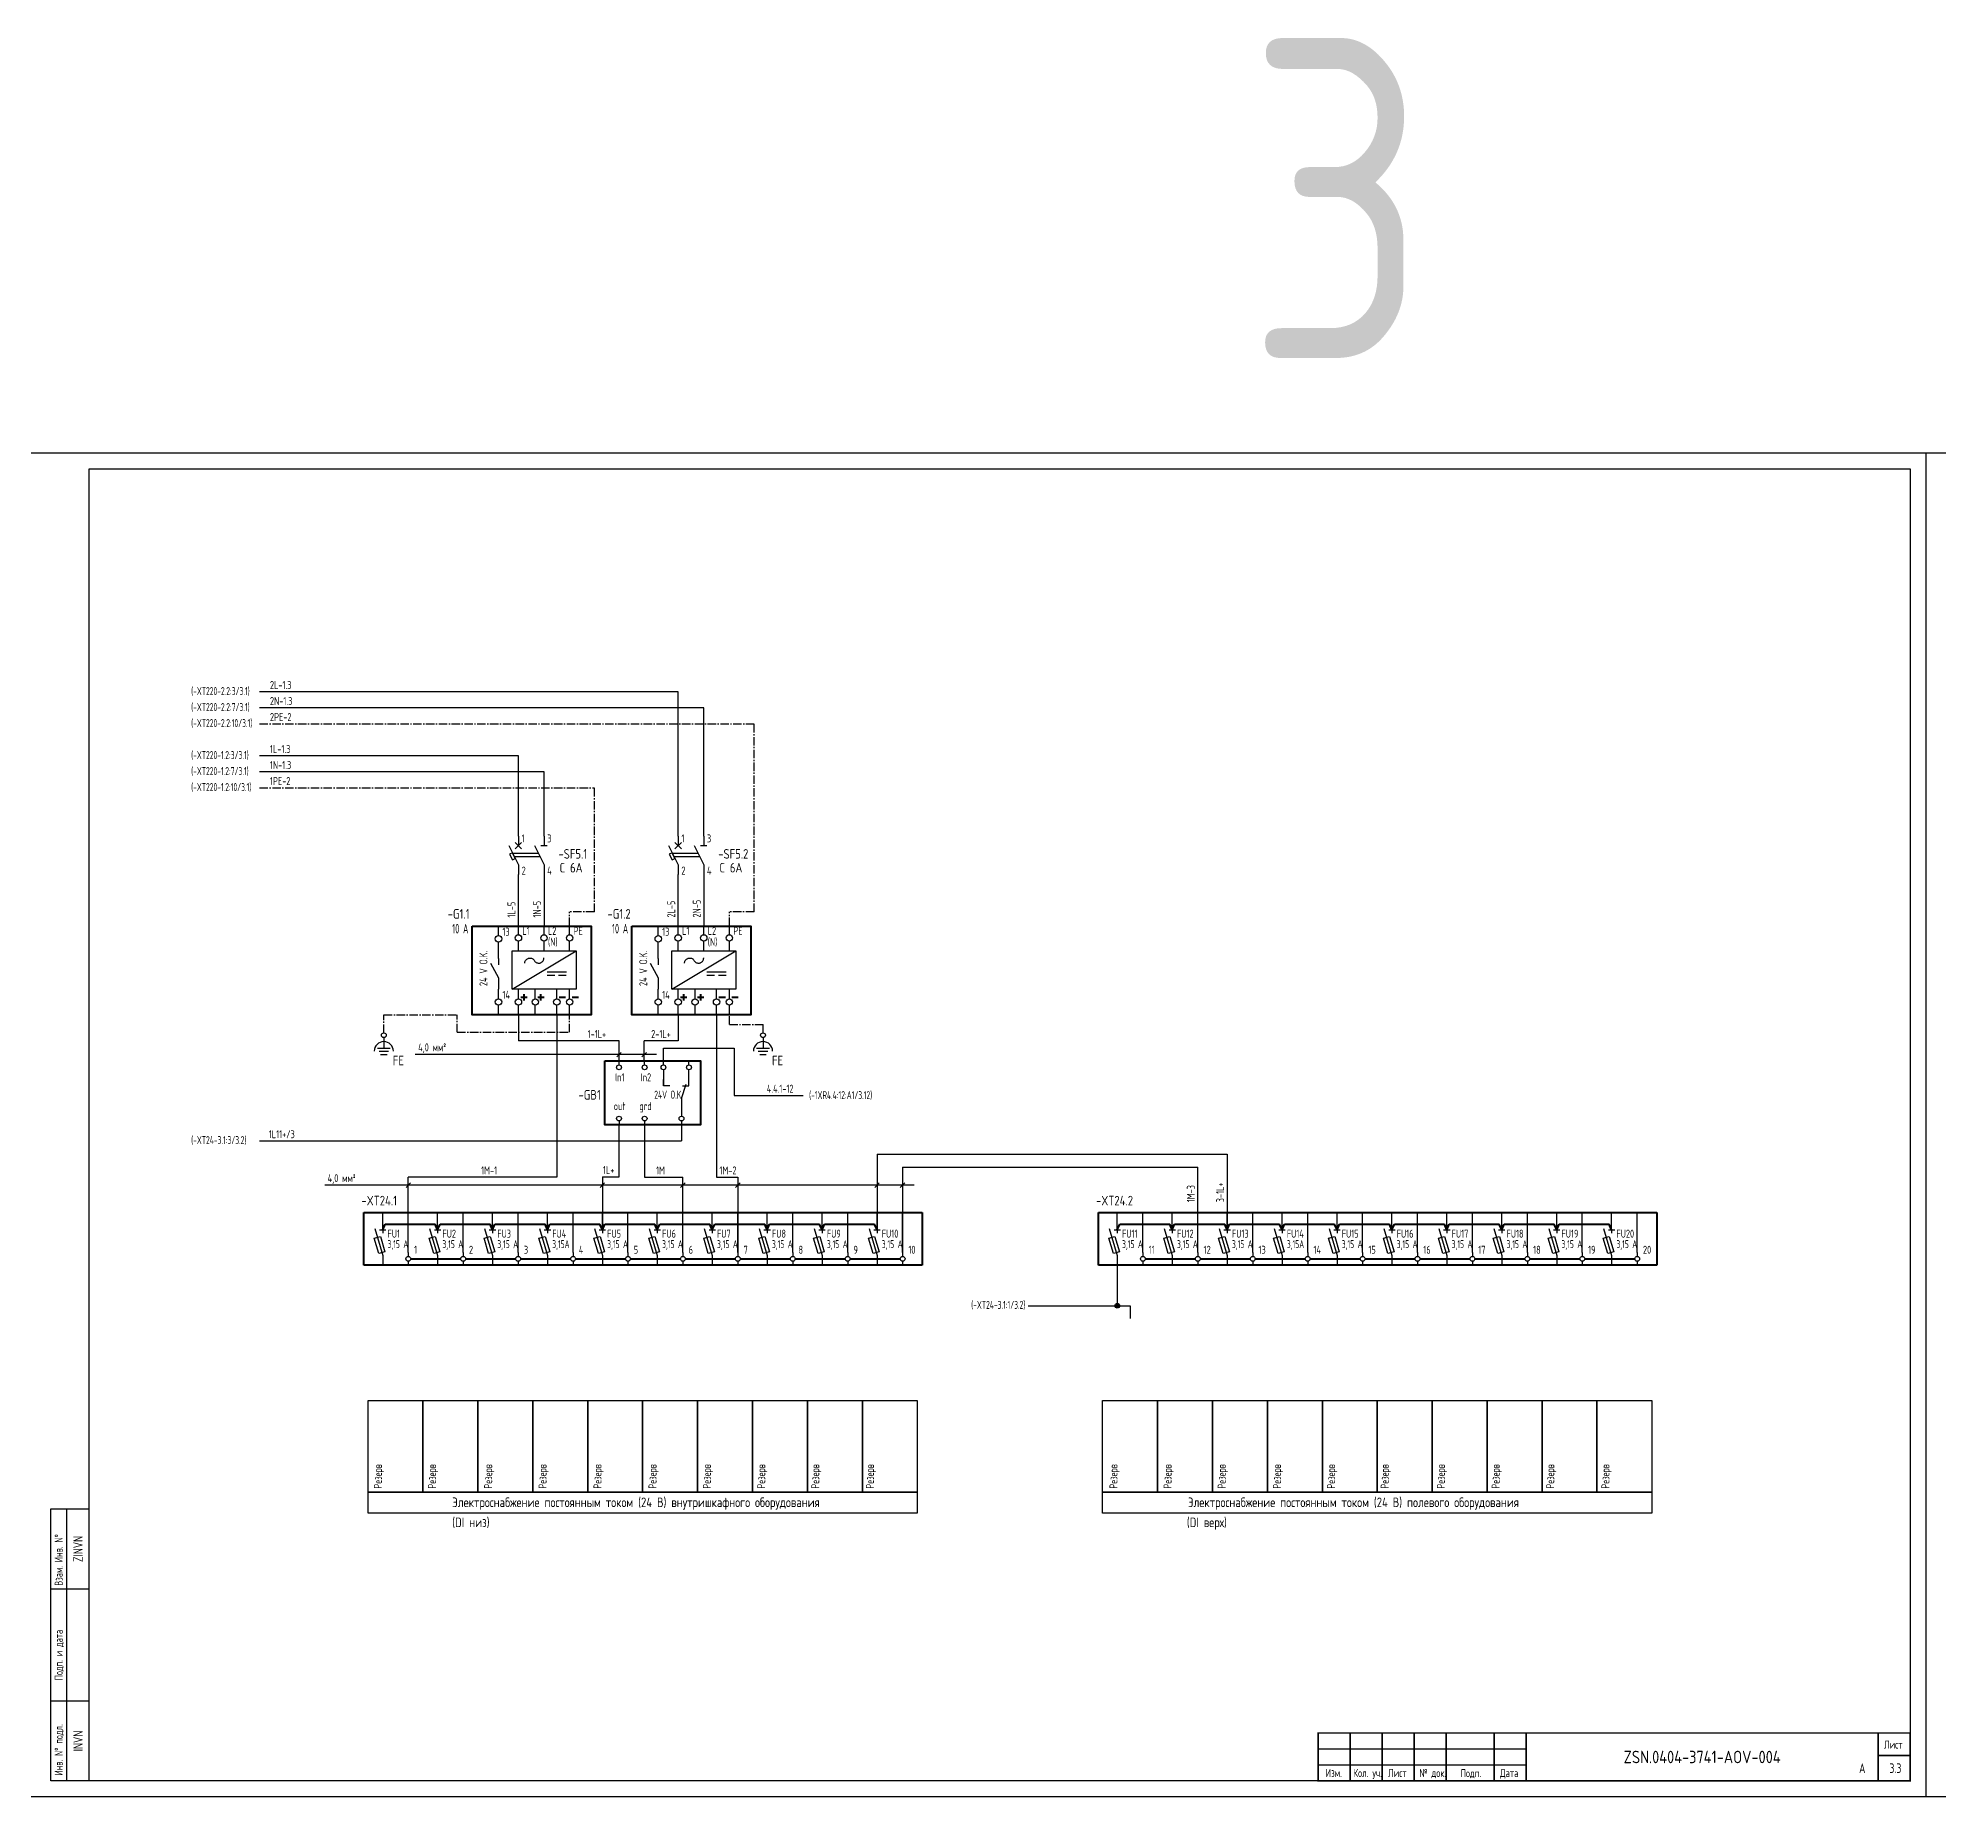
# Model space of a CAD drawing. Header units: millimetres. Extents: x 98 to 20644, y -7467 to -6136.
# Drawn here: x 1290 to 1884, y -7467 to -6917 of the extents above; entities that cross this region are included whole.
import ezdxf
from ezdxf.enums import TextEntityAlignment as Align

# ---------------------------------------------------------------- set-up
doc = ezdxf.new("R2010")
doc.units = ezdxf.units.MM
doc.linetypes.add('EPL_DASHLONGDOT', pattern=[1, 0.66, -0.12, 0.1, -0.12])
for name, color, linetype in [('Временный', 6, 'Continuous'), ('КИА_МАРКИРОВКА', 2, 'Continuous'), ('КИА_НАКЛЕЙКИ', 1, 'Continuous'), ('КИА_РАМКИ-ШТАМПЫ', 7, 'Continuous'), ('Резерв', 7, 'Continuous'), ('ФОРМАТ', 7, 'Continuous')]:
    doc.layers.add(name, color=color, linetype=linetype)
doc.styles.add('GOST-A 3-1', font='', dxfattribs={"height": 3})
doc.styles.add('GOSTA-2.5-1', font='', dxfattribs={"width": 0.9, "height": 2.5})
doc.styles.add('ROMAND0-100', font='romand.shx')
doc.styles.add('ROMANS0-60', font='romans.shx', dxfattribs={"width": 0.6})
doc.styles.add('ROMANS0-70', font='romans.shx', dxfattribs={"width": 0.7})
doc.styles.get('GOST-A 3-1').set_extended_font_data('GOST type A')
doc.styles.get('GOSTA-2.5-1').set_extended_font_data('GOST Type AU')

# ---------------------------------------------------------------- blocks, each defined once
blk = doc.blocks.new('A$C5AB45C57')
at = {"ltscale": 4}
for p, q in [((-4.22, 18.73), (-4.22, 21.73)), ((2, 19), (2, 21.73)), ((10, 19), (10, 21.73)), ((18, 19), (18, 21.73)), ((-4.22, 13.73), (-4.22, 16.73)), ((2, 14), (2, 17)), ((10, 14), (10, 17)), ((18, 14), (18, 17)), ((-6.72, 10.08), (-4.22, 5.58)), ((-4.22, -1), (-4.22, 2)), ((2, -1), (2, 2)), ((7.28, -1), (7.28, 2)), ((14, -1), (14, 2)), ((18, -1), (18, 2)), ((-4.22, -6), (-4.22, -3)), ((2, -6), (2, -3)), ((7.28, -6), (7.28, -3)), ((14, -6), (14, -3)), ((18, -6), (18, -3))]:
    blk.add_line(p, q, dxfattribs=at)
for p, q in [((-4.22, 11.58), (-4.22, 14)), ((0, 2), (20, 14)), ((-4.22, 11.58), (-4.22, 9.58)), ((10.99, 7.4), (16.99, 7.4)), ((10.99, 6.4), (13.37, 6.4)), ((14.57, 6.4), (16.95, 6.4)), ((-4.22, 5.58), (-4.22, 3.58)), ((-4.22, 3.58), (-4.22, 2))]:
    blk.add_line(p, q)
at = {"lineweight": 40}
for p, q in [((3.75, -1.53), (3.75, 0.47)), ((9.03, -1.53), (9.03, 0.47)), ((2.75, -0.53), (4.75, -0.53)), ((8.03, -0.53), (10.03, -0.53)), ((14.75, -0.53), (16.75, -0.53)), ((18.75, -0.53), (20.75, -0.53))]:
    blk.add_line(p, q, dxfattribs=at)
blk.add_lwpolyline([(-12.49, 21.73), (24.74, 21.73), (24.74, -6), (-12.49, -6)], close=True, dxfattribs=at)
blk.add_lwpolyline([(0, 14), (20, 14), (20, 2), (0, 2)], close=True)
at = {"ltscale": 4}
for centre in [(-4.22, 17.73), (2, 18), (10, 18), (18, 18), (-4.22, -2), (2, -2), (7.28, -2), (14, -2), (18, -2)]:
    blk.add_circle(centre, 1, dxfattribs=at)
blk.add_spline([(4, 10.13), (4.05, 10.52), (4.21, 10.91), (4.41, 11.19), (4.65, 11.41), (5, 11.61), (5.32, 11.7), (5.75, 11.72), (6.12, 11.64), (6.53, 11.43), (6.89, 11.08), (7.17, 10.67), (7.42, 10.44), (7.72, 10.27), (8.17, 10.14), (8.47, 10.13), (8.85, 10.2), (9.09, 10.29), (9.39, 10.49), (9.71, 10.84), (9.88, 11.2), (9.95, 11.44), (9.97, 11.73), (9.97, 11.74)], degree=3)
at = {"style": 'GOSTA-2.5-1', "width": 0.9}
for s, p in [('13', (-2.99, 18.69)), ('L1', (3.23, 18.97)), ('(N)', (11.23, 15.53)), ('L2', (11.23, 18.97)), ('PE', (19.23, 18.97)), ('14', (-2.99, -1.03))]:
    blk.add_text(s, height=2.5, dxfattribs=at).set_placement(p)
blk.add_text('24 V O.K.', height=2.5, rotation=90, dxfattribs=at).set_placement((-7.67, 2.97))
blk = doc.blocks.new('A$C11D95457')
at = {"lineweight": 25, "ltscale": 4}
for p, q in [((3, 12), (3, 9)), ((11, 12), (11, 9)), ((0, 9), (3, 3)), ((9.25, 6.5), (1.25, 6.5)), ((2, 10), (4, 8)), ((4, 10), (2, 8)), ((8, 9), (11, 3)), ((9.75, 5.5), (1.75, 5.5)), ((3, 3), (3, 0)), ((11, 3), (11, 0))]:
    blk.add_line(p, q, dxfattribs=at)
at = {"lineweight": 25}
blk.add_line((10, 9), (12, 9), dxfattribs=at)
at = {"lineweight": 25, "ltscale": 4}
blk.add_lwpolyline([(1.11, 4.55), (2, 5), (1.11, 6.79), (0.21, 6.34)], close=True, dxfattribs=at)
blk = doc.blocks.new('A$C409B74B5')
at = {"color": 0}
for p, q in [((4.47, 18.75), (4.47, 20)), ((12.47, 18.75), (12.47, 20)), ((18.34, 18.75), (18.34, 20)), ((26.33, 18.75), (26.33, 20)), ((26.33, 12.25), (26.33, 17.25)), ((4.47, 1.25), (4.47, 0)), ((12.47, 1.25), (12.47, 0)), ((24, 1.25), (24, 0))]:
    blk.add_line(p, q, dxfattribs=at)
for p, q in [((18.34, 17.25), (18.33, 12.25)), ((18.33, 12.25), (18.33, 14.25)), ((20.33, 12.25), (18.33, 12.25)), ((24, 8.25), (25.5, 12.75)), ((24.33, 12.25), (26.33, 12.25)), ((24, 8.25), (24, 2.75))]:
    blk.add_line(p, q)
at = {"color": 0, "lineweight": 40}
blk.add_lwpolyline([(0, 20), (29.91, 20), (29.91, 0), (0, 0)], close=True, dxfattribs=at)
at = {"color": 0}
for centre in [(4.47, 18), (12.47, 18), (18.34, 18), (26.33, 18), (4.47, 2), (12.47, 2), (24, 2)]:
    blk.add_circle(centre, 0.75, dxfattribs=at)
at = {"style": 'GOSTA-2.5-1'}
for s, width, p in [('In1', 0.9, (3.27, 13.64)), ('In2', 0.9, (11.27, 13.64)), ('out', 0.9, (2.8, 4.65)), ('grd', 0.9, (10.8, 4.65)), ('24V O.K. ', 0.7, (15.49, 8.22))]:
    blk.add_text(s, height=2.5, dxfattribs=dict(at, width=width)).set_placement(p)
blk = doc.blocks.new('A$C2BF74EC9')
at = {"color": 0}
for p, q in [((0, 6.39), (4, 6.39)), ((2, 8.39), (2, 6.39)), ((0.5, 5.39), (3.5, 5.39)), ((1, 4.39), (3, 4.39))]:
    blk.add_line(p, q, dxfattribs=at)
at = {"style": 'GOST-A 3-1'}
blk.add_text('FE', height=3, dxfattribs=at).set_placement((4.81, 1))
blk = doc.blocks.new('frm6')
at = {"layer": 'ФОРМАТ'}
blk.add_line((-185, 15), (-120, 15), dxfattribs=at)
at = {"layer": 'ФОРМАТ', "const_width": 0.5}
blk.add_lwpolyline([(-185, 15), (-185, 0), (0, 0), (0, 15)], close=True, dxfattribs=at)
for points in [[(-175, 15), (-175, 0)], [(-165, 15), (-165, 0)], [(-155, 15), (-155, 0)], [(-145, 15), (-145, 0)], [(-130, 15), (-130, 0)], [(-120, 15), (-120, 0)], [(-10, 15), (-10, 0)], [(-185, 10), (-120, 10)], [(-10, 8), (0, 8)], [(-185, 5), (-120, 5)]]:
    blk.add_lwpolyline(points, dxfattribs=at)
at = {"layer": 'ФОРМАТ', "style": 'GOSTA-2.5-1', "width": 0.95}
for s, p in [('Лист', (-8.17, 9.36)), ('Изм.', (-182.63, 0.5)), ('Кол. уч.', (-173.96, 0.5)), ('Лист', (-163.13, 0.5)), ('№ док.', (-153.38, 0.5)), ('Подп.', (-140.5, 0.44)), ('Дата', (-128.17, 0.5))]:
    blk.add_text(s, height=2.5, dxfattribs=at).set_placement(p, align=Align.BOTTOM_LEFT)
at = {"layer": 'ФОРМАТ', "flags": 8}
for tag, style, width, p in [('R2', 'ROMANS0-70', 0.7, (-184.4, 10)), ('QTY2', 'ROMANS0-70', 0.65, (-174.28, 10.29)), ('SH2', 'ROMANS0-70', 0.7, (-164.3, 10)), ('ND2', 'ROMANS0-60', 0.6, (-154.34, 10)), ('SIGN2', 'ROMANS0-70', 0.7, (-144.3, 10)), ('DATE2', 'ROMANS0-70', 0.43, (-129.4, 10)), ('R1', 'ROMANS0-70', 0.7, (-184.4, 5)), ('QTY1', 'ROMANS0-70', 0.65, (-174.28, 5.29)), ('SH1', 'ROMANS0-70', 0.7, (-164.3, 5)), ('ND1', 'ROMANS0-60', 0.6, (-154.34, 5)), ('SIGN1', 'ROMANS0-70', 0.7, (-144.3, 5)), ('DATE1', 'ROMANS0-70', 0.43, (-129.4, 5))]:
    blk.add_attdef(tag, text='', height=3, dxfattribs=dict(at, style=style, width=width)).set_placement(p, align=Align.BOTTOM_LEFT)
at = {"layer": 'ФОРМАТ', "style": 'ROMANS0-70', "width": 0.7, "flags": 8}
blk.add_attdef('SH', text='', height=3, dxfattribs=at).set_placement((-5.16, 3.75), align=Align.MIDDLE_CENTER)
blk = doc.blocks.new('A$C2EC3666A')
h = blk.add_hatch(color=7)
h.dxf.hatch_style = 1
edge = h.paths.add_edge_path()
edge.add_arc((0, 0), 0.75, 0, 360)
at = {"color": 0}
blk.add_circle((0, 0), 0.75, dxfattribs=at)

msp = doc.modelspace()

# ---------------------------------------------------------------- linework, layer by layer
for p, q in [((1286, -7047.07), (1880, -7047.07)), ((1880, -7047.07), (2474, -7047.07)), ((1880, -7467.07), (1880, -7047.07)), ((1306, -7052.07), (1875, -7052.07)), ((1306, -7462.07), (1306, -7052.07)), ((1875, -7052.07), (1875, -7462.07)), ((1294, -7462.07), (1294, -7377.07)), ((1294, -7377.07), (1306, -7377.07)), ((1299, -7462.07), (1299, -7377.07)), ((1294, -7402.07), (1306, -7402.07)), ((1294, -7437.07), (1306, -7437.07)), ((1299, -7437.07), (1306, -7437.07)), ((1306, -7462.07), (1294, -7462.07)), ((1875, -7462.07), (1306, -7462.07)), ((1880, -7467.07), (1286, -7467.07)), ((2474, -7467.07), (1880, -7467.07))]:
    msp.add_line(p, q)
at = {"color": 30, "lineweight": 25, "ltscale": 4}
for p, q in [((1490.03, -7121.77), (1359.22, -7121.77)), ((1490.03, -7166.78), (1490.03, -7121.77)), ((1440.11, -7141.77), (1359.22, -7141.77)), ((1440.11, -7166.78), (1440.11, -7141.77)), ((1440.11, -7194.9), (1440.11, -7178.78)), ((1490.03, -7194.9), (1490.03, -7178.78))]:
    msp.add_line(p, q, dxfattribs=at)
at = {"color": 5, "lineweight": 25, "ltscale": 8}
for p, q in [((1498.03, -7126.77), (1359.22, -7126.77)), ((1498.03, -7166.78), (1498.03, -7126.77)), ((1448.11, -7146.77), (1359.22, -7146.77)), ((1448.11, -7166.78), (1448.11, -7146.77)), ((1448.11, -7178.78), (1448.11, -7194.9)), ((1498.03, -7178.78), (1498.03, -7194.9))]:
    msp.add_line(p, q, dxfattribs=at)
at = {"color": 3, "linetype": 'EPL_DASHLONGDOT', "lineweight": 25, "ltscale": 4}
for p, q in [((1359.22, -7131.77), (1513.77, -7131.77)), ((1513.77, -7190.48), (1513.77, -7131.77)), ((1359.22, -7151.77), (1463.85, -7151.77)), ((1463.85, -7190.48), (1463.85, -7151.77)), ((1456.11, -7194.9), (1456.11, -7190.48)), ((1463.85, -7190.48), (1456.11, -7190.48)), ((1506.03, -7194.9), (1506.03, -7190.48)), ((1513.77, -7190.48), (1506.03, -7190.48)), ((1398.05, -7228.29), (1398.05, -7222.63)), ((1398.05, -7222.63), (1420.97, -7222.63)), ((1420.97, -7228.09), (1420.97, -7222.63)), ((1456.11, -7228.09), (1456.11, -7222.63)), ((1506.03, -7225.68), (1506.03, -7222.63)), ((1420.97, -7228.09), (1456.11, -7228.09)), ((1506.03, -7225.68), (1516.54, -7225.68)), ((1516.54, -7228.29), (1516.54, -7225.68))]:
    msp.add_line(p, q, dxfattribs=at)
at = {"color": 1}
for p, q in [((1440.11, -7222.63), (1440.11, -7230.83)), ((1490.03, -7222.63), (1490.03, -7230.83)), ((1471.55, -7230.83), (1440.11, -7230.83)), ((1471.55, -7237.07), (1471.55, -7230.83)), ((1490.03, -7230.83), (1479.42, -7230.83)), ((1479.42, -7237.21), (1479.42, -7230.83)), ((1471.55, -7273.26), (1471.55, -7257.07)), ((1491.08, -7257.07), (1491.08, -7262.07)), ((1359.22, -7262.07), (1491.08, -7262.07)), ((1552.16, -7266.18), (1552.16, -7289.89)), ((1552.16, -7266.18), (1661.57, -7266.18)), ((1661.57, -7266.18), (1661.57, -7289.89)), ((1466.35, -7273.26), (1466.35, -7289.89)), ((1466.35, -7273.26), (1471.55, -7273.26)), ((1627.25, -7300.89), (1627.25, -7313.56)), ((1599.35, -7313.56), (1627.25, -7313.56)), ((1627.25, -7313.56), (1631.25, -7313.56)), ((1631.25, -7313.56), (1631.25, -7317.51))]:
    msp.add_line(p, q, dxfattribs=at)
at = {"color": 4}
for p, q in [((1452.11, -7222.63), (1452.11, -7273.4)), ((1502.03, -7222.63), (1502.03, -7273.4)), ((1479.55, -7257.07), (1479.55, -7273.41)), ((1560.16, -7270.3), (1560.16, -7296.88)), ((1560.16, -7270.3), (1652.41, -7270.3)), ((1652.41, -7284.44), (1652.41, -7270.3)), ((1405.7, -7296.89), (1405.7, -7273.4)), ((1452.11, -7273.4), (1405.7, -7273.4)), ((1479.55, -7273.41), (1491.51, -7273.41)), ((1491.51, -7296.89), (1491.51, -7273.41)), ((1502.03, -7273.4), (1508.67, -7273.4)), ((1508.67, -7273.4), (1508.68, -7296.88))]:
    msp.add_line(p, q, dxfattribs=at)
at = {"color": 0}
for p, q in [((1398.05, -7229.79), (1398.05, -7231.04)), ((1470.84, -7235.81), (1472.26, -7234.39)), ((1478.72, -7235.81), (1480.13, -7234.39)), ((1485.42, -7233.05), (1507.49, -7233.05)), ((1485.42, -7237.07), (1485.42, -7233.05)), ((1507.49, -7233.05), (1507.49, -7247.91)), ((1516.54, -7229.79), (1516.54, -7231.04)), ((1483.25, -7235.1), (1407.85, -7235.1)), ((1507.49, -7247.91), (1529.11, -7247.91)), ((1563.82, -7275.89), (1379.57, -7275.89)), ((1404.99, -7276.6), (1406.41, -7275.18)), ((1465.64, -7276.6), (1467.05, -7275.18)), ((1490.81, -7276.6), (1492.22, -7275.18)), ((1507.97, -7276.6), (1509.38, -7275.18)), ((1551.45, -7276.6), (1552.87, -7275.18)), ((1559.45, -7276.6), (1560.87, -7275.18)), ((1397.7, -7289.89), (1397.7, -7284.44)), ((1405.7, -7296.89), (1405.7, -7284.44)), ((1414.86, -7289.89), (1414.86, -7284.44)), ((1422.86, -7296.89), (1422.86, -7284.44)), ((1432.02, -7289.89), (1432.02, -7284.44)), ((1440.03, -7296.89), (1440.03, -7284.44)), ((1449.19, -7289.89), (1449.19, -7284.44)), ((1457.19, -7296.89), (1457.19, -7284.44)), ((1466.35, -7289.89), (1466.35, -7284.44)), ((1474.35, -7296.89), (1474.35, -7284.44)), ((1483.51, -7289.89), (1483.51, -7284.44)), ((1491.51, -7296.89), (1491.51, -7284.44)), ((1500.67, -7289.89), (1500.67, -7284.44)), ((1508.68, -7296.89), (1508.68, -7284.44)), ((1517.83, -7289.89), (1517.83, -7284.44)), ((1525.84, -7296.89), (1525.84, -7284.44)), ((1535, -7289.89), (1535, -7284.44)), ((1543, -7296.89), (1543, -7284.44)), ((1552.16, -7289.89), (1552.16, -7284.44)), ((1560.16, -7296.89), (1560.16, -7284.44)), ((1627.25, -7289.89), (1627.25, -7284.44)), ((1635.25, -7296.89), (1635.25, -7284.44)), ((1644.41, -7289.89), (1644.41, -7284.44)), ((1652.41, -7296.89), (1652.41, -7284.44)), ((1661.57, -7289.89), (1661.57, -7284.44)), ((1669.57, -7296.89), (1669.57, -7284.44)), ((1678.73, -7289.89), (1678.73, -7284.44)), ((1686.74, -7296.89), (1686.74, -7284.44)), ((1695.9, -7289.89), (1695.9, -7284.44)), ((1703.9, -7296.89), (1703.9, -7284.44)), ((1713.06, -7289.89), (1713.06, -7284.44)), ((1721.06, -7296.89), (1721.06, -7284.44)), ((1730.22, -7289.89), (1730.22, -7284.44)), ((1738.22, -7296.89), (1738.22, -7284.44)), ((1747.38, -7289.89), (1747.38, -7284.44)), ((1755.39, -7296.89), (1755.39, -7284.44)), ((1764.55, -7289.89), (1764.55, -7284.44)), ((1772.55, -7296.89), (1772.55, -7284.44)), ((1781.71, -7289.89), (1781.71, -7284.44)), ((1789.71, -7296.89), (1789.71, -7284.44)), ((1395.05, -7292.45), (1396.97, -7291.88)), ((1396.47, -7297.25), (1395.05, -7292.45)), ((1395.2, -7289.39), (1397.7, -7297.89)), ((1396.7, -7289.89), (1398.7, -7289.89)), ((1396.97, -7291.88), (1398.39, -7296.68)), ((1397.7, -7289.89), (1397.7, -7290.89)), ((1412.21, -7292.45), (1414.13, -7291.88)), ((1413.63, -7297.25), (1412.21, -7292.45)), ((1412.36, -7289.39), (1414.86, -7297.89)), ((1413.86, -7289.89), (1415.86, -7289.89)), ((1414.13, -7291.88), (1415.55, -7296.68)), ((1414.86, -7289.89), (1414.86, -7290.89)), ((1429.37, -7292.45), (1431.29, -7291.88)), ((1430.8, -7297.25), (1429.37, -7292.45)), ((1429.53, -7289.39), (1432.03, -7297.89)), ((1431.02, -7289.89), (1433.02, -7289.89)), ((1431.29, -7291.88), (1432.71, -7296.68)), ((1432.02, -7289.89), (1432.02, -7290.89)), ((1446.54, -7292.45), (1448.45, -7291.88)), ((1447.96, -7297.25), (1446.54, -7292.45)), ((1446.69, -7289.39), (1449.19, -7297.89)), ((1448.19, -7289.89), (1450.19, -7289.89)), ((1448.45, -7291.88), (1449.88, -7296.68)), ((1449.19, -7289.89), (1449.19, -7290.89)), ((1463.7, -7292.45), (1465.62, -7291.88)), ((1465.12, -7297.25), (1463.7, -7292.45)), ((1463.85, -7289.39), (1466.35, -7297.89)), ((1465.35, -7289.89), (1467.35, -7289.89)), ((1465.62, -7291.88), (1467.04, -7296.68)), ((1466.35, -7289.89), (1466.35, -7290.89)), ((1480.86, -7292.45), (1482.78, -7291.88)), ((1482.28, -7297.25), (1480.86, -7292.45)), ((1481.01, -7289.39), (1483.51, -7297.89)), ((1482.51, -7289.89), (1484.51, -7289.89)), ((1482.78, -7291.88), (1484.2, -7296.68)), ((1483.51, -7289.89), (1483.51, -7290.89)), ((1498.02, -7292.45), (1499.94, -7291.88)), ((1499.44, -7297.25), (1498.02, -7292.45)), ((1498.18, -7289.39), (1500.68, -7297.89)), ((1499.67, -7289.89), (1501.67, -7289.89)), ((1499.94, -7291.88), (1501.36, -7296.68)), ((1500.67, -7289.89), (1500.67, -7290.89)), ((1515.19, -7292.45), (1517.1, -7291.88)), ((1516.61, -7297.25), (1515.19, -7292.45)), ((1515.34, -7289.39), (1517.84, -7297.89)), ((1516.83, -7289.89), (1518.83, -7289.89)), ((1517.1, -7291.88), (1518.52, -7296.68)), ((1517.83, -7289.89), (1517.83, -7290.89)), ((1532.35, -7292.45), (1534.27, -7291.88)), ((1533.77, -7297.25), (1532.35, -7292.45)), ((1532.5, -7289.39), (1535, -7297.89)), ((1534, -7289.89), (1536, -7289.89)), ((1534.27, -7291.88), (1535.69, -7296.68)), ((1535, -7289.89), (1535, -7290.89)), ((1549.51, -7292.45), (1551.43, -7291.88)), ((1550.93, -7297.25), (1549.51, -7292.45)), ((1549.66, -7289.39), (1552.16, -7297.89)), ((1551.16, -7289.89), (1553.16, -7289.89)), ((1551.43, -7291.88), (1552.85, -7296.68)), ((1552.16, -7289.89), (1552.16, -7290.89)), ((1624.6, -7292.45), (1626.52, -7291.88)), ((1626.02, -7297.25), (1624.6, -7292.45)), ((1624.75, -7289.39), (1627.25, -7297.89)), ((1626.25, -7289.89), (1628.25, -7289.89)), ((1626.52, -7291.88), (1627.94, -7296.68)), ((1627.25, -7289.89), (1627.25, -7290.89)), ((1641.76, -7292.45), (1643.68, -7291.88)), ((1643.18, -7297.25), (1641.76, -7292.45)), ((1641.91, -7289.39), (1644.41, -7297.89)), ((1643.41, -7289.89), (1645.41, -7289.89)), ((1643.68, -7291.88), (1645.1, -7296.68)), ((1644.41, -7289.89), (1644.41, -7290.89)), ((1658.92, -7292.45), (1660.84, -7291.88)), ((1660.34, -7297.25), (1658.92, -7292.45)), ((1659.07, -7289.39), (1661.57, -7297.89)), ((1660.57, -7289.89), (1662.57, -7289.89)), ((1660.84, -7291.88), (1662.26, -7296.68)), ((1661.57, -7289.89), (1661.57, -7290.89)), ((1676.09, -7292.45), (1678, -7291.88)), ((1677.51, -7297.25), (1676.09, -7292.45)), ((1676.24, -7289.39), (1678.74, -7297.89)), ((1677.73, -7289.89), (1679.73, -7289.89)), ((1678, -7291.88), (1679.42, -7296.68)), ((1678.73, -7289.89), (1678.73, -7290.89)), ((1693.25, -7292.45), (1695.17, -7291.88)), ((1694.67, -7297.25), (1693.25, -7292.45)), ((1693.4, -7289.39), (1695.9, -7297.89)), ((1694.9, -7289.89), (1696.9, -7289.89)), ((1695.17, -7291.88), (1696.59, -7296.68)), ((1695.9, -7289.89), (1695.9, -7290.89)), ((1710.41, -7292.45), (1712.33, -7291.88)), ((1711.83, -7297.25), (1710.41, -7292.45)), ((1710.56, -7289.39), (1713.06, -7297.89)), ((1712.06, -7289.89), (1714.06, -7289.89)), ((1712.33, -7291.88), (1713.75, -7296.68)), ((1713.06, -7289.89), (1713.06, -7290.89)), ((1727.57, -7292.45), (1729.49, -7291.88)), ((1728.99, -7297.25), (1727.57, -7292.45)), ((1727.72, -7289.39), (1730.22, -7297.89)), ((1729.22, -7289.89), (1731.22, -7289.89)), ((1729.49, -7291.88), (1730.91, -7296.68)), ((1730.22, -7289.89), (1730.22, -7290.89)), ((1744.73, -7292.45), (1746.65, -7291.88)), ((1746.16, -7297.25), (1744.73, -7292.45)), ((1744.89, -7289.39), (1747.39, -7297.89)), ((1746.38, -7289.89), (1748.38, -7289.89)), ((1746.65, -7291.88), (1748.07, -7296.68)), ((1747.38, -7289.89), (1747.38, -7290.89)), ((1761.9, -7292.45), (1763.81, -7291.88)), ((1763.32, -7297.25), (1761.9, -7292.45)), ((1762.05, -7289.39), (1764.55, -7297.89)), ((1763.55, -7289.89), (1765.55, -7289.89)), ((1763.81, -7291.88), (1765.24, -7296.68)), ((1764.55, -7289.89), (1764.55, -7290.89)), ((1779.06, -7292.45), (1780.98, -7291.88)), ((1780.48, -7297.25), (1779.06, -7292.45)), ((1779.21, -7289.39), (1781.71, -7297.89)), ((1780.71, -7289.89), (1782.71, -7289.89)), ((1780.98, -7291.88), (1782.4, -7296.68)), ((1781.71, -7289.89), (1781.71, -7290.89)), ((1398.39, -7296.68), (1396.47, -7297.25)), ((1397.7, -7297.89), (1397.7, -7300.89)), ((1405.7, -7296.89), (1405.7, -7298.14)), ((1405.7, -7299.64), (1405.7, -7300.89)), ((1415.55, -7296.68), (1413.63, -7297.25)), ((1414.86, -7297.89), (1414.86, -7300.89)), ((1422.86, -7296.89), (1422.86, -7298.14)), ((1422.86, -7299.64), (1422.86, -7300.89)), ((1432.71, -7296.68), (1430.8, -7297.25)), ((1432.03, -7297.89), (1432.03, -7300.89)), ((1440.03, -7296.89), (1440.03, -7298.14)), ((1440.03, -7299.64), (1440.03, -7300.89)), ((1449.88, -7296.68), (1447.96, -7297.25)), ((1449.19, -7297.89), (1449.19, -7300.89)), ((1457.19, -7296.89), (1457.19, -7298.14)), ((1457.19, -7299.64), (1457.19, -7300.89)), ((1467.04, -7296.68), (1465.12, -7297.25)), ((1466.35, -7297.89), (1466.35, -7300.89)), ((1474.35, -7296.89), (1474.35, -7298.14)), ((1474.35, -7299.64), (1474.35, -7300.89)), ((1484.2, -7296.68), (1482.28, -7297.25)), ((1483.51, -7297.89), (1483.51, -7300.89)), ((1491.51, -7296.89), (1491.51, -7298.14)), ((1491.51, -7299.64), (1491.51, -7300.89)), ((1501.36, -7296.68), (1499.44, -7297.25)), ((1500.68, -7297.89), (1500.68, -7300.89)), ((1508.68, -7296.89), (1508.68, -7298.14)), ((1508.68, -7299.64), (1508.68, -7300.89)), ((1518.52, -7296.68), (1516.61, -7297.25)), ((1517.84, -7297.89), (1517.84, -7300.89)), ((1525.84, -7296.89), (1525.84, -7298.14)), ((1525.84, -7299.64), (1525.84, -7300.89)), ((1535.69, -7296.68), (1533.77, -7297.25)), ((1535, -7297.89), (1535, -7300.89)), ((1543, -7296.89), (1543, -7298.14)), ((1543, -7299.64), (1543, -7300.89)), ((1552.85, -7296.68), (1550.93, -7297.25)), ((1552.16, -7297.89), (1552.16, -7300.89)), ((1560.16, -7296.89), (1560.16, -7298.14)), ((1560.16, -7299.64), (1560.16, -7300.89)), ((1627.94, -7296.68), (1626.02, -7297.25)), ((1627.25, -7297.89), (1627.25, -7300.89)), ((1635.25, -7296.89), (1635.25, -7298.14)), ((1635.25, -7299.64), (1635.25, -7300.89)), ((1645.1, -7296.68), (1643.18, -7297.25)), ((1644.41, -7297.89), (1644.41, -7300.89)), ((1652.41, -7296.89), (1652.41, -7298.14)), ((1652.41, -7299.64), (1652.41, -7300.89)), ((1662.26, -7296.68), (1660.34, -7297.25)), ((1661.57, -7297.89), (1661.57, -7300.89)), ((1669.57, -7296.89), (1669.57, -7298.14)), ((1669.57, -7299.64), (1669.57, -7300.89)), ((1679.42, -7296.68), (1677.51, -7297.25)), ((1678.74, -7297.89), (1678.74, -7300.89)), ((1686.74, -7296.89), (1686.74, -7298.14)), ((1686.74, -7299.64), (1686.74, -7300.89)), ((1696.59, -7296.68), (1694.67, -7297.25)), ((1695.9, -7297.89), (1695.9, -7300.89)), ((1703.9, -7296.89), (1703.9, -7298.14)), ((1703.9, -7299.64), (1703.9, -7300.89)), ((1713.75, -7296.68), (1711.83, -7297.25)), ((1713.06, -7297.89), (1713.06, -7300.89)), ((1721.06, -7296.89), (1721.06, -7298.14)), ((1721.06, -7299.64), (1721.06, -7300.89)), ((1730.91, -7296.68), (1728.99, -7297.25)), ((1730.22, -7297.89), (1730.22, -7300.89)), ((1738.22, -7296.89), (1738.22, -7298.14)), ((1738.22, -7299.64), (1738.22, -7300.89)), ((1748.07, -7296.68), (1746.16, -7297.25)), ((1747.39, -7297.89), (1747.39, -7300.89)), ((1755.39, -7296.89), (1755.39, -7298.14)), ((1755.39, -7299.64), (1755.39, -7300.89)), ((1765.24, -7296.68), (1763.32, -7297.25)), ((1764.55, -7297.89), (1764.55, -7300.89)), ((1772.55, -7296.89), (1772.55, -7298.14)), ((1772.55, -7299.64), (1772.55, -7300.89)), ((1782.4, -7296.68), (1780.48, -7297.25)), ((1781.71, -7297.89), (1781.71, -7300.89)), ((1789.71, -7296.89), (1789.71, -7298.14)), ((1789.71, -7299.64), (1789.71, -7300.89))]:
    msp.add_line(p, q, dxfattribs=at)
at = {"color": 0, "lineweight": 40}
for p, q in [((1391.84, -7284.44), (1566.32, -7284.44)), ((1391.84, -7300.89), (1391.84, -7284.44)), ((1566.32, -7284.44), (1566.32, -7300.89)), ((1621.39, -7284.44), (1795.86, -7284.44)), ((1621.39, -7300.89), (1621.39, -7284.44)), ((1795.86, -7284.44), (1795.86, -7300.89)), ((1566.32, -7300.89), (1391.84, -7300.89)), ((1795.86, -7300.89), (1621.39, -7300.89))]:
    msp.add_line(p, q, dxfattribs=at)
at = {"color": 1, "lineweight": 40, "ltscale": 4}
for p, q in [((1397.7, -7289.89), (1398.46, -7288.06)), ((1398.46, -7288.06), (1414.1, -7288.06)), ((1414.86, -7289.89), (1414.1, -7288.06)), ((1414.86, -7289.89), (1415.62, -7288.06)), ((1415.62, -7288.06), (1431.26, -7288.06)), ((1432.02, -7289.89), (1431.26, -7288.06)), ((1432.02, -7289.89), (1432.79, -7288.06)), ((1432.79, -7288.06), (1448.42, -7288.06)), ((1449.19, -7289.89), (1448.42, -7288.06)), ((1449.19, -7289.89), (1449.95, -7288.06)), ((1449.95, -7288.06), (1465.58, -7288.06)), ((1466.35, -7289.89), (1465.58, -7288.06)), ((1466.35, -7289.89), (1467.11, -7288.06)), ((1467.11, -7288.06), (1482.75, -7288.06)), ((1483.51, -7289.89), (1482.75, -7288.06)), ((1483.51, -7289.89), (1484.27, -7288.06)), ((1484.27, -7288.06), (1499.91, -7288.06)), ((1500.67, -7289.89), (1499.91, -7288.06)), ((1500.67, -7289.89), (1501.44, -7288.06)), ((1501.44, -7288.06), (1517.07, -7288.06)), ((1517.83, -7289.89), (1517.07, -7288.06)), ((1517.83, -7289.89), (1518.6, -7288.06)), ((1518.6, -7288.06), (1534.23, -7288.06)), ((1535, -7289.89), (1534.23, -7288.06)), ((1535, -7289.89), (1535.76, -7288.06)), ((1535.76, -7288.06), (1551.4, -7288.06)), ((1552.16, -7289.89), (1551.4, -7288.06)), ((1627.25, -7289.89), (1628.01, -7288.06)), ((1628.01, -7288.06), (1643.65, -7288.06)), ((1644.41, -7289.89), (1643.65, -7288.06)), ((1644.41, -7289.89), (1645.17, -7288.06)), ((1645.17, -7288.06), (1660.81, -7288.06)), ((1661.57, -7289.89), (1660.81, -7288.06)), ((1661.57, -7289.89), (1662.33, -7288.06)), ((1662.33, -7288.06), (1677.97, -7288.06)), ((1678.73, -7289.89), (1677.97, -7288.06)), ((1678.73, -7289.89), (1679.5, -7288.06)), ((1679.5, -7288.06), (1695.13, -7288.06)), ((1695.9, -7289.89), (1695.13, -7288.06)), ((1695.9, -7289.89), (1696.66, -7288.06)), ((1696.66, -7288.06), (1712.3, -7288.06)), ((1713.06, -7289.89), (1712.3, -7288.06)), ((1713.06, -7289.89), (1713.82, -7288.06)), ((1713.82, -7288.06), (1729.46, -7288.06)), ((1730.22, -7289.89), (1729.46, -7288.06)), ((1730.22, -7289.89), (1730.98, -7288.06)), ((1730.98, -7288.06), (1746.62, -7288.06)), ((1747.38, -7289.89), (1746.62, -7288.06)), ((1747.38, -7289.89), (1748.15, -7288.06)), ((1748.15, -7288.06), (1763.78, -7288.06)), ((1764.55, -7289.89), (1763.78, -7288.06)), ((1764.55, -7289.89), (1765.31, -7288.06)), ((1765.31, -7288.06), (1780.95, -7288.06)), ((1781.71, -7289.89), (1780.95, -7288.06))]:
    msp.add_line(p, q, dxfattribs=at)
at = {"color": 4, "linetype": 'Continuous', "lineweight": 40, "ltscale": 8}
for p, q in [((1406.45, -7298.89), (1422.11, -7298.89)), ((1423.61, -7298.89), (1439.28, -7298.89)), ((1440.78, -7298.89), (1456.44, -7298.89)), ((1457.94, -7298.89), (1473.6, -7298.89)), ((1475.1, -7298.89), (1490.76, -7298.89)), ((1492.26, -7298.89), (1507.93, -7298.89)), ((1509.43, -7298.89), (1525.09, -7298.89)), ((1526.59, -7298.89), (1542.25, -7298.89)), ((1543.75, -7298.89), (1559.41, -7298.89)), ((1636, -7298.89), (1651.66, -7298.89)), ((1653.16, -7298.89), (1668.82, -7298.89)), ((1670.32, -7298.89), (1685.99, -7298.89)), ((1687.49, -7298.89), (1703.15, -7298.89)), ((1704.65, -7298.89), (1720.31, -7298.89)), ((1721.81, -7298.89), (1737.47, -7298.89)), ((1738.97, -7298.89), (1754.64, -7298.89)), ((1756.14, -7298.89), (1771.8, -7298.89)), ((1773.3, -7298.89), (1788.96, -7298.89))]:
    msp.add_line(p, q, dxfattribs=at)
at = {"color": 0}
for points in [[(1393.12, -7343.16), (1410.28, -7343.16), (1410.28, -7371.85), (1393.12, -7371.85)], [(1410.28, -7343.16), (1427.45, -7343.16), (1427.45, -7371.85), (1410.28, -7371.85)], [(1427.45, -7343.16), (1444.61, -7343.16), (1444.61, -7371.85), (1427.45, -7371.85)], [(1444.61, -7343.16), (1461.77, -7343.16), (1461.77, -7371.85), (1444.61, -7371.85)], [(1461.77, -7343.16), (1478.93, -7343.16), (1478.93, -7371.85), (1461.77, -7371.85)], [(1478.93, -7343.16), (1496.09, -7343.16), (1496.09, -7371.85), (1478.93, -7371.85)], [(1496.09, -7343.16), (1513.26, -7343.16), (1513.26, -7371.85), (1496.09, -7371.85)], [(1513.26, -7343.16), (1530.42, -7343.16), (1530.42, -7371.85), (1513.26, -7371.85)], [(1530.42, -7343.16), (1547.58, -7343.16), (1547.58, -7371.85), (1530.42, -7371.85)], [(1547.58, -7343.16), (1564.74, -7343.16), (1564.74, -7371.85), (1547.58, -7371.85)], [(1622.67, -7343.16), (1639.83, -7343.16), (1639.83, -7371.85), (1622.67, -7371.85)], [(1639.83, -7343.16), (1656.99, -7343.16), (1656.99, -7371.85), (1639.83, -7371.85)], [(1656.99, -7343.16), (1674.16, -7343.16), (1674.16, -7371.85), (1656.99, -7371.85)], [(1674.16, -7343.16), (1691.32, -7343.16), (1691.32, -7371.85), (1674.16, -7371.85)], [(1691.32, -7343.16), (1708.48, -7343.16), (1708.48, -7371.85), (1691.32, -7371.85)], [(1708.48, -7343.16), (1725.64, -7343.16), (1725.64, -7371.85), (1708.48, -7371.85)], [(1725.64, -7343.16), (1742.81, -7343.16), (1742.81, -7371.85), (1725.64, -7371.85)], [(1742.81, -7343.16), (1759.97, -7343.16), (1759.97, -7371.85), (1742.81, -7371.85)], [(1759.97, -7343.16), (1777.13, -7343.16), (1777.13, -7371.85), (1759.97, -7371.85)], [(1777.13, -7343.16), (1794.29, -7343.16), (1794.29, -7371.85), (1777.13, -7371.85)], [(1393.12, -7371.85), (1564.74, -7371.85), (1564.74, -7378.33), (1393.12, -7378.33)], [(1622.67, -7371.85), (1794.29, -7371.85), (1794.29, -7378.33), (1622.67, -7378.33)]]:
    msp.add_lwpolyline(points, close=True, dxfattribs=at)
for centre in [(1398.05, -7229.04), (1516.54, -7229.04), (1405.7, -7298.89), (1422.86, -7298.89), (1440.03, -7298.89), (1457.19, -7298.89), (1474.35, -7298.89), (1491.51, -7298.89), (1508.68, -7298.89), (1525.84, -7298.89), (1543, -7298.89), (1560.16, -7298.89), (1635.25, -7298.89), (1652.41, -7298.89), (1669.57, -7298.89), (1686.74, -7298.89), (1703.9, -7298.89), (1721.06, -7298.89), (1738.22, -7298.89), (1755.39, -7298.89), (1772.55, -7298.89), (1789.71, -7298.89)]:
    msp.add_circle(centre, 0.75, dxfattribs=at)
for centre in [(1398.05, -7234.04), (1516.54, -7234.04)]:
    msp.add_arc(centre, 3, 0, 180, dxfattribs=at)

# ---------------------------------------------------------------- block references
for name, p in [('A$C11D95457', (1437.11, -7178.78)), ('A$C11D95457', (1487.03, -7178.78)), ('A$C5AB45C57', (1438.11, -7216.63)), ('A$C5AB45C57', (1488.03, -7216.63)), ('A$C2BF74EC9', (1396.05, -7239.43)), ('A$C2BF74EC9', (1514.54, -7239.43)), ('A$C409B74B5', (1467.08, -7257.07)), ('A$C2EC3666A', (1627.25, -7313.56))]:
    msp.add_blockref(name, p, dxfattribs=at)
at = {"layer": 'КИА_РАМКИ-ШТАМПЫ'}
ref = msp.add_blockref('frm6', (1875, -7462.07), dxfattribs=at)
ref.add_attrib('TITLE', 'ZSN.0404-3741-AOV-004', dxfattribs={"layer": '0', "height": 3.9, "style": 'ROMAND0-100', "width": 0.8, "flags": 8}).set_placement((1810, -7454.57), align=Align.MIDDLE_CENTER)
ref.add_attrib('SH', '3.3', dxfattribs={"layer": '0', "height": 3, "style": 'ROMANS0-70', "width": 0.7, "flags": 8}).set_placement((1870.4, -7458.07), align=Align.MIDDLE_CENTER)
ref.add_attrib('REV', 'А', dxfattribs={"layer": '0', "height": 3, "style": 'ROMANS0-70', "width": 0.7, "flags": 8}).set_placement((1860.03, -7458.09), align=Align.MIDDLE_CENTER)

# ---------------------------------------------------------------- texts
at = {"style": 'GOST-A 3-1'}
for s, height, p in [('3', 100, (1667.67, -7017.74)), ('Электроснабжение постоянным током (24 В) внутришкафного оборудования', 3, (1419.42, -7376.49)), ('Электроснабжение постоянным током (24 В) полевого оборудования', 3, (1649.31, -7376.49)), ('(DI низ)', 3, (1419.42, -7382.75)), ('(DI верх)', 3, (1648.97, -7382.75))]:
    msp.add_text(s, height=height, dxfattribs=at).set_placement(p)
for s, height, style, width, p in [('1', 2.5, 'GOSTA-2.5-1', 0.9, (1441.11, -7168.78)), ('3', 2.5, 'GOSTA-2.5-1', 0.9, (1449.11, -7168.78)), ('1', 2.5, 'GOSTA-2.5-1', 0.9, (1491.03, -7168.78)), ('3', 2.5, 'GOSTA-2.5-1', 0.9, (1499.03, -7168.78)), ('2', 2.5, 'GOSTA-2.5-1', 0.9, (1441.11, -7178.83)), ('4', 2.5, 'GOSTA-2.5-1', 0.9, (1449.11, -7178.83)), ('2', 2.5, 'GOSTA-2.5-1', 0.9, (1491.03, -7178.83)), ('4', 2.5, 'GOSTA-2.5-1', 0.9, (1499.03, -7178.83)), ('10 A', 3, 'GOST-A 3-1', 0.7, (1419.44, -7197.22)), ('10 A', 3, 'GOST-A 3-1', 0.7, (1469.37, -7197.22)), ('4,0 мм²', 2.5, 'GOSTA-2.5-1', 0.9, (1408.79, -7234.05)), ('4,0 мм²', 2.5, 'GOSTA-2.5-1', 0.9, (1380.51, -7274.94)), ('3,15 A', 2.5, 'GOSTA-2.5-1', 0.7, (1399.2, -7295.57)), ('FU1', 2.5, 'GOSTA-2.5-1', 0.9, (1399.2, -7292.29)), ('3,15 A', 2.5, 'GOSTA-2.5-1', 0.7, (1416.36, -7295.57)), ('FU2', 2.5, 'GOSTA-2.5-1', 0.9, (1416.36, -7292.29)), ('3,15 A', 2.5, 'GOSTA-2.5-1', 0.7, (1433.52, -7295.57)), ('FU3', 2.5, 'GOSTA-2.5-1', 0.9, (1433.52, -7292.29)), ('3,15A', 2.5, 'GOSTA-2.5-1', 0.7, (1450.68, -7295.57)), ('FU4', 2.5, 'GOSTA-2.5-1', 0.9, (1450.68, -7292.29)), ('3,15 A', 2.5, 'GOSTA-2.5-1', 0.7, (1467.85, -7295.57)), ('FU5', 2.5, 'GOSTA-2.5-1', 0.9, (1467.85, -7292.29)), ('3,15 A', 2.5, 'GOSTA-2.5-1', 0.7, (1485.01, -7295.57)), ('FU6', 2.5, 'GOSTA-2.5-1', 0.9, (1485.01, -7292.29)), ('3,15 A', 2.5, 'GOSTA-2.5-1', 0.7, (1502.17, -7295.57)), ('FU7', 2.5, 'GOSTA-2.5-1', 0.9, (1502.17, -7292.29)), ('3,15 A', 2.5, 'GOSTA-2.5-1', 0.7, (1519.33, -7295.57)), ('FU8', 2.5, 'GOSTA-2.5-1', 0.9, (1519.33, -7292.29)), ('3,15 A', 2.5, 'GOSTA-2.5-1', 0.7, (1536.5, -7295.57)), ('FU9', 2.5, 'GOSTA-2.5-1', 0.9, (1536.5, -7292.29)), ('3,15 A', 2.5, 'GOSTA-2.5-1', 0.7, (1553.66, -7295.57)), ('FU10', 2.5, 'GOSTA-2.5-1', 0.9, (1553.66, -7292.29)), ('3,15 A', 2.5, 'GOSTA-2.5-1', 0.7, (1628.74, -7295.57)), ('FU11', 2.5, 'GOSTA-2.5-1', 0.9, (1628.74, -7292.29)), ('3,15 A', 2.5, 'GOSTA-2.5-1', 0.7, (1645.91, -7295.57)), ('FU12', 2.5, 'GOSTA-2.5-1', 0.9, (1645.91, -7292.29)), ('3,15 A', 2.5, 'GOSTA-2.5-1', 0.7, (1663.07, -7295.57)), ('FU13', 2.5, 'GOSTA-2.5-1', 0.9, (1663.07, -7292.29)), ('3,15A', 2.5, 'GOSTA-2.5-1', 0.7, (1680.23, -7295.57)), ('FU14', 2.5, 'GOSTA-2.5-1', 0.9, (1680.23, -7292.29)), ('3,15 A', 2.5, 'GOSTA-2.5-1', 0.7, (1697.39, -7295.57)), ('FU15', 2.5, 'GOSTA-2.5-1', 0.9, (1697.39, -7292.29)), ('3,15 A', 2.5, 'GOSTA-2.5-1', 0.7, (1714.56, -7295.57)), ('FU16', 2.5, 'GOSTA-2.5-1', 0.9, (1714.56, -7292.29)), ('3,15 A', 2.5, 'GOSTA-2.5-1', 0.7, (1731.72, -7295.57)), ('FU17', 2.5, 'GOSTA-2.5-1', 0.9, (1731.72, -7292.29)), ('3,15 A', 2.5, 'GOSTA-2.5-1', 0.7, (1748.88, -7295.57)), ('FU18', 2.5, 'GOSTA-2.5-1', 0.9, (1748.88, -7292.29)), ('3,15 A', 2.5, 'GOSTA-2.5-1', 0.7, (1766.04, -7295.57)), ('FU19', 2.5, 'GOSTA-2.5-1', 0.9, (1766.04, -7292.29)), ('3,15 A', 2.5, 'GOSTA-2.5-1', 0.7, (1783.21, -7295.57)), ('FU20', 2.5, 'GOSTA-2.5-1', 0.9, (1783.21, -7292.29)), ('1', 2.5, 'GOSTA-2.5-1', 0.9, (1407.5, -7297.32)), ('2', 2.5, 'GOSTA-2.5-1', 0.9, (1424.67, -7297.32)), ('3', 2.5, 'GOSTA-2.5-1', 0.9, (1441.83, -7297.32)), ('4', 2.5, 'GOSTA-2.5-1', 0.9, (1458.99, -7297.32)), ('5', 2.5, 'GOSTA-2.5-1', 0.9, (1476.15, -7297.32)), ('6', 2.5, 'GOSTA-2.5-1', 0.9, (1493.31, -7297.32)), ('7', 2.5, 'GOSTA-2.5-1', 0.9, (1510.48, -7297.32)), ('8', 2.5, 'GOSTA-2.5-1', 0.9, (1527.64, -7297.32)), ('9', 2.5, 'GOSTA-2.5-1', 0.9, (1544.8, -7297.32)), ('10', 2.5, 'GOSTA-2.5-1', 0.9, (1561.96, -7297.32)), ('11', 2.5, 'GOSTA-2.5-1', 0.9, (1637.05, -7297.32)), ('12', 2.5, 'GOSTA-2.5-1', 0.9, (1654.21, -7297.32)), ('13', 2.5, 'GOSTA-2.5-1', 0.9, (1671.38, -7297.32)), ('14', 2.5, 'GOSTA-2.5-1', 0.9, (1688.54, -7297.32)), ('15', 2.5, 'GOSTA-2.5-1', 0.9, (1705.7, -7297.32)), ('16', 2.5, 'GOSTA-2.5-1', 0.9, (1722.86, -7297.32)), ('17', 2.5, 'GOSTA-2.5-1', 0.9, (1740.03, -7297.32)), ('18', 2.5, 'GOSTA-2.5-1', 0.9, (1757.19, -7297.32)), ('19', 2.5, 'GOSTA-2.5-1', 0.9, (1774.35, -7297.32)), ('20', 2.5, 'GOSTA-2.5-1', 0.9, (1791.51, -7297.32))]:
    msp.add_text(s, height=height, dxfattribs=dict(style=style, width=width)).set_placement(p)
at = {"color": 7, "style": 'GOST-A 3-1'}
for p in [(1452.97, -7178.18), (1502.9, -7178.18)]:
    msp.add_text('C 6A', height=3, dxfattribs=at).set_placement(p)
at = {"style": 'ROMANS0-70', "width": 0.7}
for s, p in [('Взам. Инв. N%%d', (1298.46, -7401.07)), ('Подп. и дата', (1298.46, -7430.6)), ('Инв. N%%d подл.', (1298.46, -7460.37))]:
    msp.add_text(s, height=2.5, rotation=90, dxfattribs=at).set_placement(p, align=Align.BOTTOM_LEFT)
at = {"style": 'ROMANS0-70', "width": 0.7, "flags": 12}
for tag, p in [('ZINVN', (1302.5, -7389.57)), ('INVN', (1302.5, -7449.57))]:
    msp.add_attdef(tag, text='', height=3, rotation=90, dxfattribs=at).set_placement(p, align=Align.MIDDLE_CENTER)
at = {"layer": 'Временный', "style": 'GOSTA-2.5-1', "width": 0.7}
for s, p in [('(-XT220-2.2:3/3.1)', (1337.84, -7122.74)), ('(-XT220-2.2:7/3.1)', (1337.84, -7127.74)), ('(-XT220-2.2:10/3.1)', (1337.84, -7132.74)), ('(-XT220-1.2:3/3.1)', (1337.84, -7142.74)), ('(-XT220-1.2:7/3.1)', (1337.84, -7147.74)), ('(-XT220-1.2:10/3.1)', (1337.84, -7152.74)), ('(-1XR4.4:12:A1/3.12)', (1530.94, -7249)), ('(-XT24-3.1:3/3.2)', (1337.84, -7263.05)), ('(-XT24-3.1:1/3.2)', (1581.58, -7314.54))]:
    msp.add_text(s, height=2.5, dxfattribs=at).set_placement(p)
at = {"layer": 'КИА_МАРКИРОВКА', "style": 'GOSTA-2.5-1', "width": 0.9}
for s, p in [('2L-1.3', (1362.48, -7120.84)), ('2N-1.3', (1362.48, -7125.84)), ('2PE-2', (1362.48, -7130.84)), ('1L-1.3', (1362.48, -7140.84)), ('1N-1.3', (1362.48, -7145.84)), ('1PE-2', (1362.48, -7150.84)), ('1-1L+', (1461.74, -7229.91)), ('2-1L+', (1481.6, -7229.91)), ('4.4.1-12', (1517.72, -7246.99)), ('1L11+/3', (1362.12, -7261.21)), ('1M-1', (1428.47, -7272.53)), ('1L+', (1466.52, -7272.4)), ('1M', (1483.11, -7272.54)), ('1M-2', (1502.93, -7272.53))]:
    msp.add_text(s, height=2.5, dxfattribs=at).set_placement(p)
for s, p in [('2L-5', (1489.11, -7192.25)), ('2N-5', (1497.11, -7192.25)), ('1L-5', (1439.18, -7192.25)), ('1N-5', (1447.18, -7192.25)), ('1M-3', (1651.47, -7281.22)), ('3-1L+', (1660.63, -7281.22))]:
    msp.add_text(s, height=2.5, rotation=90, dxfattribs=at).set_placement(p)
at = {"layer": 'КИА_НАКЛЕЙКИ', "style": 'GOST-A 3-1'}
for s, p in [('-SF5.1', (1452.63, -7173.86)), ('-SF5.2', (1502.55, -7173.86)), ('-G1.1', (1418, -7192.61)), ('-G1.2', (1467.93, -7192.61)), ('-GB1', (1458.89, -7249.16)), ('-XT24.1', (1391.06, -7282.21)), ('-XT24.2', (1620.61, -7282.21))]:
    msp.add_text(s, height=3, dxfattribs=at).set_placement(p)
at = {"layer": 'Резерв', "style": 'GOSTA-2.5-1', "width": 0.8}
for p in [(1397.46, -7370.71), (1414.35, -7370.71), (1431.91, -7370.71), (1448.89, -7370.71), (1466.07, -7370.71), (1483.26, -7370.71), (1500.24, -7370.71), (1517.24, -7370.71), (1534.12, -7370.71), (1551.2, -7370.71), (1627.29, -7370.71), (1644.2, -7370.71), (1661.12, -7370.71), (1678.38, -7370.71), (1695.29, -7370.71), (1712.05, -7370.71), (1729.6, -7370.71), (1746.71, -7370.71), (1763.78, -7370.71), (1781.01, -7370.71)]:
    msp.add_text('Резерв', height=2.5, rotation=90, dxfattribs=at).set_placement(p)

doc.saveas('drawing.dxf')
